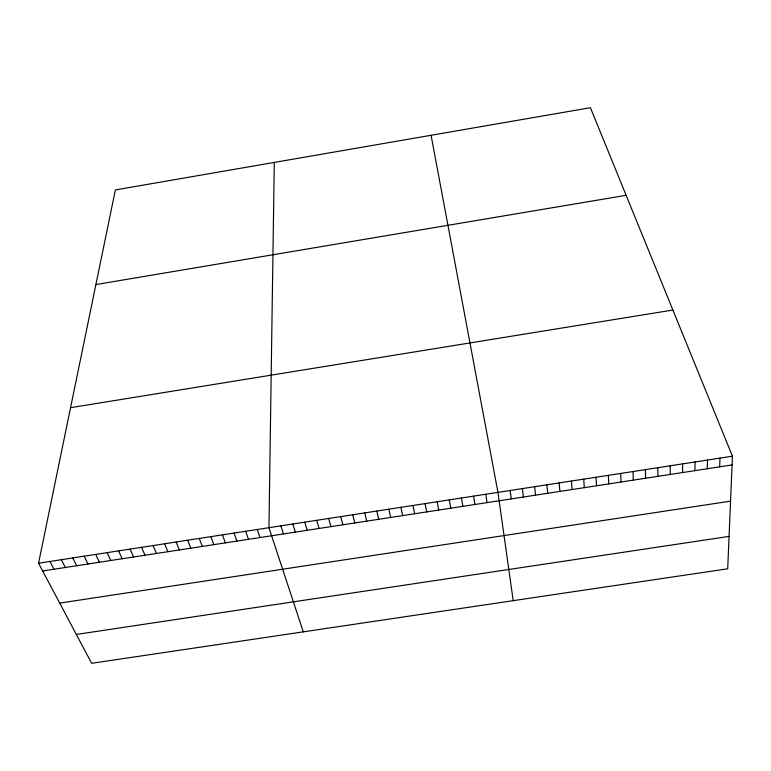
<?xml version="1.0" encoding="UTF-8"?>
<svg xmlns="http://www.w3.org/2000/svg" width="771" height="771" viewBox="0 0 771 771"><rect width="100%" height="100%" fill="white"/><g stroke="black" fill="none" stroke-linecap="round" stroke-linejoin="round"><path stroke-width="1.16" d="M682.586 472.546L682.614 463.882M274.293 162.421L268.954 527.692L303.273 631.854M694.931 470.647L695.057 461.964M707.296 468.749L707.499 460.046M719.68 466.84L719.969 458.128M732.45 456.201L727.708 568.786L91.643 663.301L38.55 563.225L115.371 189.926L590.422 107.699L732.45 456.201L38.55 563.225M95.893 284.566L626.129 195.314M70.556 407.686L672.89 310.038M42.656 570.974L732.084 464.932M59.704 603.105L730.561 501.14M76.339 634.446L729.067 536.394M49.942 561.471L53.98 569.229M61.343 559.707L65.313 567.485M72.763 557.953L76.657 565.741M84.193 556.19L88.01 563.996M95.633 554.426L99.392 562.242M107.092 552.653L110.773 560.498M118.561 550.889L122.175 558.744M130.048 549.116L133.585 556.99M141.546 547.343L145.015 555.226M153.063 545.569L156.455 553.472M164.589 543.786L167.905 551.708M176.125 542.003L179.373 549.945M187.681 540.22L190.861 548.181M199.255 538.437L202.349 546.408M210.83 536.655L213.866 544.644M222.434 534.862L225.383 542.871M234.037 533.079L236.919 541.097M245.67 531.286L248.474 539.315M257.302 529.484L260.039 537.541M280.875 525.851L283.458 533.937M292.807 524.01L295.312 532.115M304.757 522.169L307.186 530.284M316.717 520.319L319.069 528.453M328.697 518.478L330.971 526.632M340.695 516.628L342.893 524.791M352.704 514.777L354.824 522.96M364.722 512.917L366.765 521.119M376.759 511.057L378.725 519.278M388.815 509.207L390.704 517.437M400.881 507.337L402.693 515.597M412.957 505.477L414.692 513.746M425.062 503.608L426.71 511.905M437.167 501.748L438.747 510.055M431.076 135.282L497.96 492.37L513.187 600.657M449.3 499.868L450.794 508.195M461.444 497.999L462.86 506.345M473.596 496.129L474.936 504.485M485.769 494.25L487.031 502.625M510.161 490.481L511.26 498.895M522.381 488.602L523.403 497.035M534.611 486.713L535.556 495.165M546.861 484.824L547.728 493.286M559.129 482.935L559.91 491.416M571.407 481.037L572.111 489.537M583.705 479.138L584.322 487.657M596.012 477.239L596.552 485.778M608.338 475.341L608.791 483.899M620.674 473.442L621.05 482.01M633.039 471.534L633.328 480.121M645.404 469.626L645.616 478.232M657.798 467.718L657.923 476.343M670.201 465.8L670.25 474.444"/></g></svg>
